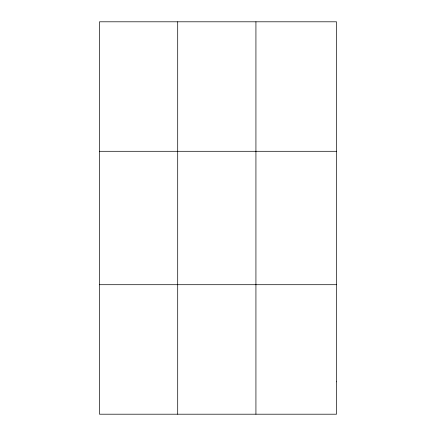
<?xml version="1.0" encoding="UTF-8"?>
<svg xmlns="http://www.w3.org/2000/svg" width="436" height="436" viewBox="0 0 436 436"><rect width="100%" height="100%" fill="white"/><g stroke="black" fill="none" stroke-linecap="round" stroke-linejoin="round"><path stroke-width="0.65" d="M177.703 21.8L177.703 414.2M255.927 21.8L255.927 414.2M99.479 151.292L336.521 151.292M99.479 284.708L336.521 284.708M336.521 381.827L336.521 414.2L99.479 414.2L99.479 21.8L336.521 21.8L336.521 381.827"/></g></svg>
